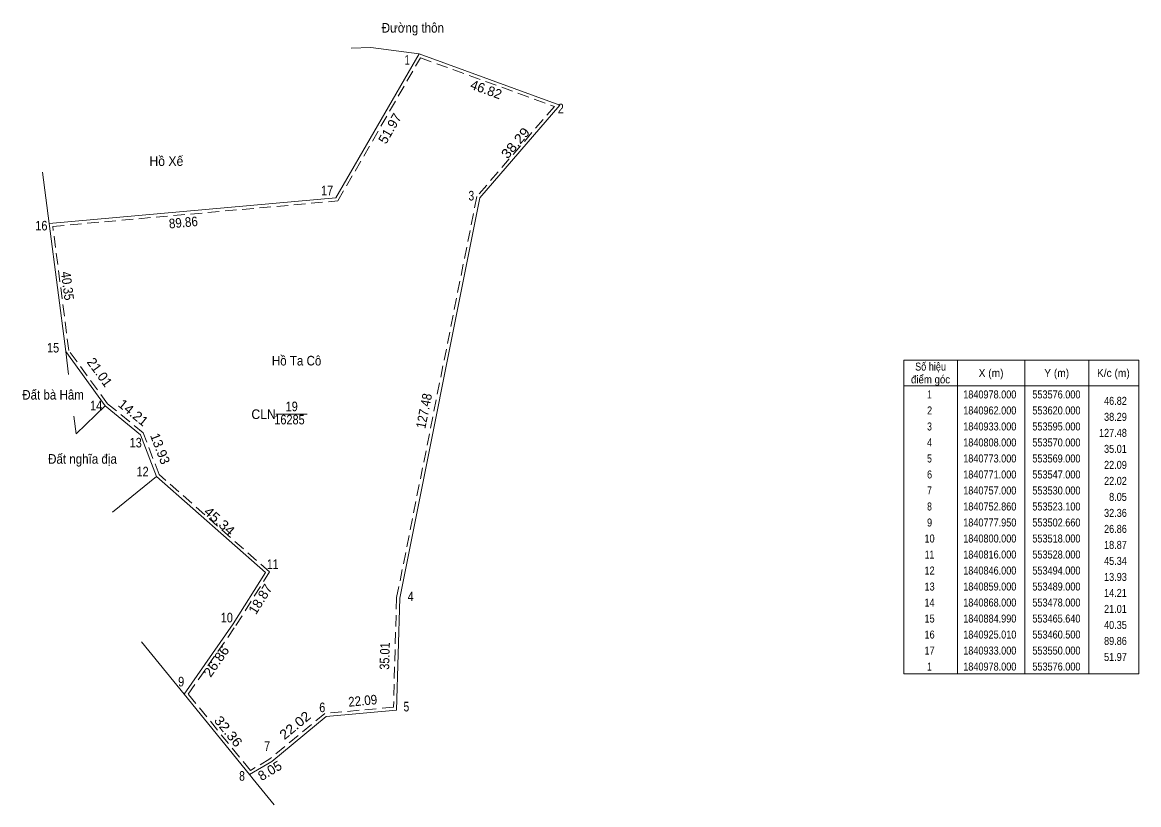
# Model space of a CAD drawing. Header units: metres. Extents: x 552546 to 553801, y 1840653 to 1841053.
# Drawn here: x 553452.1 to 553800.8, y 1840743.5 to 1840987.8 of the extents above; entities that cross this region are included whole.
import ezdxf
from ezdxf.enums import TextEntityAlignment as Align

# ---------------------------------------------------------------- set-up
doc = ezdxf.new("R2010")
doc.units = ezdxf.units.M
doc.header["$LTSCALE"] = 1.2
doc.linetypes.add('MEDIUM_DASHED', pattern=[4.5, 3, -1.5])
for name, color, linetype, lineweight in [('1', 7, 'Continuous', 13), ('10', 7, 'Continuous', 13), ('2', 7, 'Continuous', 13), ('63', 7, 'Continuous', 13)]:
    doc.layers.add(name, color=color, linetype=linetype, lineweight=lineweight)
for name, color, linetype in [('13', 7, 'Continuous'), ('15', 7, 'Continuous'), ('4', 7, 'Continuous')]:
    doc.layers.add(name, color=color, linetype=linetype)

msp = doc.modelspace()

# ---------------------------------------------------------------- linework, layer by layer
at = {"layer": '1'}
msp.add_lwpolyline([(553576, 1840978), (553620, 1840962), (553595, 1840933), (553570, 1840808), (553569, 1840773), (553547, 1840771), (553530, 1840757), (553523.1, 1840752.86), (553502.66, 1840777.95), (553518, 1840800), (553528, 1840816), (553494, 1840846), (553489, 1840859), (553478, 1840868), (553465.64, 1840884.99), (553460.5, 1840925.01), (553550, 1840933)], close=True, dxfattribs=at)
at = {"layer": '1', "linetype": 'MEDIUM_DASHED'}
msp.add_lwpolyline([(553576.45, 1840976.77), (553618.3, 1840961.56), (553594.07, 1840933.45), (553569, 1840808.11), (553568.03, 1840773.92), (553546.6, 1840771.97), (553529.42, 1840757.82), (553523.33, 1840754.16), (553503.91, 1840778), (553518.83, 1840799.45), (553529.3, 1840816.19), (553494.85, 1840846.59), (553489.84, 1840859.61), (553478.73, 1840868.69), (553466.6, 1840885.37), (553461.62, 1840924.11), (553550.61, 1840932.05)], close=True, dxfattribs=at)
at = {"layer": '10'}
for p, q in [((553554.83, 1840979.72), (553561, 1840980)), ((553561, 1840980), (553576, 1840978)), ((553458.44, 1840941.05), (553460.5, 1840925.01)), ((553460.5, 1840925.01), (553465.64, 1840884.99)), ((553465.64, 1840884.99), (553466.56, 1840877.83)), ((553468.22, 1840864.86), (553468.93, 1840859.35)), ((553494, 1840846), (553480.3, 1840834.87)), ((553489.3, 1840794.37), (553502.66, 1840777.95)), ((553502.66, 1840777.95), (553523.1, 1840752.86)), ((553523.1, 1840752.86), (553524.22, 1840751.48)), ((553524.22, 1840751.48), (553530.74, 1840743.47))]:
    msp.add_line(p, q, dxfattribs=at)
for points in [[(553523.1, 1840752.86), (553530, 1840757), (553547, 1840771), (553569, 1840773), (553570, 1840808), (553595, 1840933), (553620, 1840962), (553576, 1840978), (553550, 1840933), (553460.5, 1840925.01)], [(553468.93, 1840859.35), (553478, 1840868), (553465.64, 1840884.99)], [(553478, 1840868), (553489, 1840859), (553494, 1840846)], [(553502.66, 1840777.95), (553518, 1840800), (553528, 1840816), (553494, 1840846)]]:
    msp.add_lwpolyline(points, dxfattribs=at)
at = {"layer": '2'}
msp.add_line((553531.31, 1840865.43), (553541.08, 1840865.43), dxfattribs=at)
at = {"layer": '63'}
for p, q in [((553744.17, 1840882.31), (553744.17, 1840784.31)), ((553765.17, 1840882.31), (553765.17, 1840784.31)), ((553785.17, 1840882.31), (553785.17, 1840784.31)), ((553727.37, 1840874.31), (553800.77, 1840874.31))]:
    msp.add_line(p, q, dxfattribs=at)
msp.add_lwpolyline([(553727.37, 1840882.31), (553800.77, 1840882.31), (553800.77, 1840784.31), (553727.37, 1840784.31)], close=True, dxfattribs=at)

# ---------------------------------------------------------------- texts
at = {"layer": '13', "width": 0.85}
msp.add_text('19', height=3, dxfattribs=at).set_placement((553536.235, 1840866.37), align=Align.CENTER)
at = {"layer": '15'}
for s, width, p in [('Hồ Xế', 0.95, (553497.085, 1840942.99)), ('Hồ Ta Cô', 0.9, (553537.765, 1840880.66)), ('Đất bà Hâm', 0.9, (553461.705, 1840870))]:
    msp.add_text(s, height=3, dxfattribs=dict(at, width=width)).set_placement(p, align=Align.CENTER)
at = {"layer": '2', "width": 0.95}
msp.add_text('CLN', height=3, dxfattribs=at).set_placement((553531.26, 1840863.93), align=Align.RIGHT)
at = {"layer": '4', "width": 0.85}
msp.add_text('16285', height=3, dxfattribs=at).set_placement((553535.545, 1840862.25), align=Align.CENTER)
at = {"layer": '63'}
for s, height, width, p in [('Đường thôn', 3, 0.9, (553574.065, 1840984.63)), ('Số hiệu', 2.5, 0.85, (553735.77, 1840879.06)), ('điểm góc', 2.5, 0.9, (553735.77, 1840875.06)), ('X (m)', 2.5, 0.95, (553754.67, 1840877.06)), ('Y (m)', 2.5, 0.95, (553775.165, 1840877.06)), ('K/c (m)', 2.5, 0.95, (553792.87, 1840877.06)), (' 1', 2.5, 0.75, (553735.065, 1840870.36)), ('1840978.000', 2.5, 0.85, (553754.27, 1840870.36)), ('553576.000', 2.5, 0.85, (553775.075, 1840870.36)), (' 2', 2.5, 0.85, (553735.07, 1840865.36)), ('1840962.000', 2.5, 0.85, (553754.27, 1840865.36)), ('553620.000', 2.5, 0.85, (553775.075, 1840865.36)), (' 3', 2.5, 0.8, (553735.07, 1840860.36)), ('1840933.000', 2.5, 0.85, (553754.27, 1840860.36)), ('553595.000', 2.5, 0.85, (553775.075, 1840860.36)), (' 4', 2.5, 0.85, (553735.065, 1840855.36)), ('1840808.000', 2.5, 0.85, (553754.27, 1840855.36)), ('553570.000', 2.5, 0.85, (553775.075, 1840855.36)), ('Đất nghĩa địa', 3, 0.9, (553470.89, 1840849.97)), (' 5', 2.5, 0.8, (553735.07, 1840850.36)), ('1840773.000', 2.5, 0.85, (553754.27, 1840850.36)), ('553569.000', 2.5, 0.85, (553775.075, 1840850.36)), (' 6', 2.5, 0.85, (553735.07, 1840845.36)), ('1840771.000', 2.5, 0.85, (553754.27, 1840845.36)), ('553547.000', 2.5, 0.85, (553775.075, 1840845.36)), (' 7', 2.5, 0.8, (553735.07, 1840840.36)), ('1840757.000', 2.5, 0.85, (553754.27, 1840840.36)), ('553530.000', 2.5, 0.85, (553775.075, 1840840.36)), (' 8', 2.5, 0.8, (553735.07, 1840835.36)), ('1840752.860', 2.5, 0.85, (553754.27, 1840835.36)), ('553523.100', 2.5, 0.85, (553775.075, 1840835.36)), (' 9', 2.5, 0.85, (553735.065, 1840830.36)), ('1840777.950', 2.5, 0.85, (553754.27, 1840830.36)), ('553502.660', 2.5, 0.85, (553775.075, 1840830.36)), (' 10', 2.5, 0.85, (553735.065, 1840825.36)), ('1840800.000', 2.5, 0.85, (553754.27, 1840825.36)), ('553518.000', 2.5, 0.85, (553775.075, 1840825.36)), (' 11', 2.5, 0.8, (553735.065, 1840820.36)), ('1840816.000', 2.5, 0.85, (553754.27, 1840820.36)), ('553528.000', 2.5, 0.85, (553775.075, 1840820.36)), (' 12', 2.5, 0.85, (553735.07, 1840815.36)), ('1840846.000', 2.5, 0.85, (553754.27, 1840815.36)), ('553494.000', 2.5, 0.85, (553775.075, 1840815.36)), (' 13', 2.5, 0.85, (553735.07, 1840810.36)), ('1840859.000', 2.5, 0.85, (553754.27, 1840810.36)), ('553489.000', 2.5, 0.85, (553775.075, 1840810.36)), (' 14', 2.5, 0.85, (553735.065, 1840805.36)), ('1840868.000', 2.5, 0.85, (553754.27, 1840805.36)), ('553478.000', 2.5, 0.85, (553775.075, 1840805.36)), (' 15', 2.5, 0.85, (553735.07, 1840800.36)), ('1840884.990', 2.5, 0.85, (553754.27, 1840800.36)), ('553465.640', 2.5, 0.85, (553775.075, 1840800.36)), (' 16', 2.5, 0.85, (553735.07, 1840795.36)), ('1840925.010', 2.5, 0.85, (553754.27, 1840795.36)), ('553460.500', 2.5, 0.85, (553775.075, 1840795.36)), (' 17', 2.5, 0.85, (553735.07, 1840790.36)), ('1840933.000', 2.5, 0.85, (553754.27, 1840790.36)), ('553550.000', 2.5, 0.85, (553775.075, 1840790.36)), (' 1', 2.5, 0.75, (553735.065, 1840785.36)), ('1840978.000', 2.5, 0.85, (553754.27, 1840785.36)), ('553576.000', 2.5, 0.85, (553775.075, 1840785.36))]:
    msp.add_text(s, height=height, dxfattribs=dict(at, width=width)).set_placement(p, align=Align.CENTER)
for s, height, width, p in [(' 1', 3, 0.75, (553573.14, 1840974.59)), (' 2', 3, 0.85, (553621.22, 1840959.41)), (' 17', 3, 0.85, (553549.18, 1840933.82)), (' 3', 3, 0.8, (553593.23, 1840932.19)), (' 16', 3, 0.85, (553459.95, 1840922.83)), (' 15', 3, 0.85, (553463.6, 1840884.71)), ('46.82', 2.5, 0.85, (553797.07, 1840868.36)), (' 14', 3, 0.85, (553477.05, 1840866.64)), ('38.29', 2.5, 0.85, (553797.07, 1840863.36)), ('127.48', 2.5, 0.85, (553797.07, 1840858.36)), (' 13', 3, 0.85, (553489.41, 1840855.05)), ('35.01', 2.5, 0.85, (553797.07, 1840853.36)), ('22.09', 2.5, 0.85, (553797.07, 1840848.36)), (' 12', 3, 0.85, (553491.55, 1840846)), ('22.02', 2.5, 0.85, (553797.07, 1840843.36)), ('8.05', 2.5, 0.85, (553797.07, 1840838.36)), ('32.36', 2.5, 0.85, (553797.07, 1840833.36)), ('26.86', 2.5, 0.85, (553797.07, 1840828.36)), ('18.87', 2.5, 0.85, (553797.07, 1840823.36)), (' 11', 3, 0.8, (553532.08, 1840817.09)), ('45.34', 2.5, 0.85, (553797.07, 1840818.36)), ('13.93', 2.5, 0.85, (553797.07, 1840813.36)), (' 4', 3, 0.85, (553574.36, 1840807.05)), ('14.21', 2.5, 0.85, (553797.07, 1840808.36)), ('21.01', 2.5, 0.85, (553797.07, 1840803.36)), (' 10', 3, 0.85, (553517.86, 1840800.41)), ('40.35', 2.5, 0.85, (553797.07, 1840798.36)), ('89.86', 2.5, 0.85, (553797.07, 1840793.36)), ('51.97', 2.5, 0.85, (553797.07, 1840788.36)), (' 9', 3, 0.85, (553502.66, 1840780.41)), (' 6', 3, 0.85, (553546.73, 1840772.36)), (' 5', 3, 0.8, (553572.94, 1840772.6)), (' 7', 3, 0.8, (553529.46, 1840760.27)), (' 8', 3, 0.8, (553521.61, 1840750.95))]:
    msp.add_text(s, height=height, dxfattribs=dict(at, width=width)).set_placement(p, align=Align.RIGHT)
for s, rotation, p in [('46.82', 340.017, (553596.467, 1840965.455)), ('51.97', 59.982, (553568.201, 1840953.945)), ('21.01', 306.035, (553475.038, 1840877.657)), ('13.93', 291.038, (553493.743, 1840854.138)), ('18.87', 57.995, (553527.711, 1840806.88)), ('8.05', 30.964, (553530.178, 1840752.801))]:
    msp.add_text(s, height=3, rotation=rotation, dxfattribs=at).set_placement(p, align=Align.CENTER)
for s, rotation, width, p in [('38.29', 49.236, 1.1, (553607.247, 1840949.166)), ('89.86', 5.101, 0.9, (553502.522, 1840923.839)), ('40.35', 277.319, 0.9, (553464.723, 1840905.336)), ('127.48', 78.69, 0.9, (553579.026, 1840866.171)), ('14.21', 320.711, 1.05, (553485.805, 1840864.768)), ('45.34', 318.576, 1.1, (553512.678, 1840830.934)), ('26.86', 55.174, 1.05, (553513.921, 1840787.368)), ('35.01', 88.363, 0.85, (553566.781, 1840789.857)), ('22.09', 5.194, 0.9, (553558.539, 1840774.465)), ('32.36', 309.169, 1.1, (553515.276, 1840765.412)), ('22.02', 39.472, 1.1, (553538.226, 1840767.105))]:
    msp.add_text(s, height=3, rotation=rotation, dxfattribs=dict(at, width=width)).set_placement(p, align=Align.CENTER)

doc.saveas('drawing.dxf')
